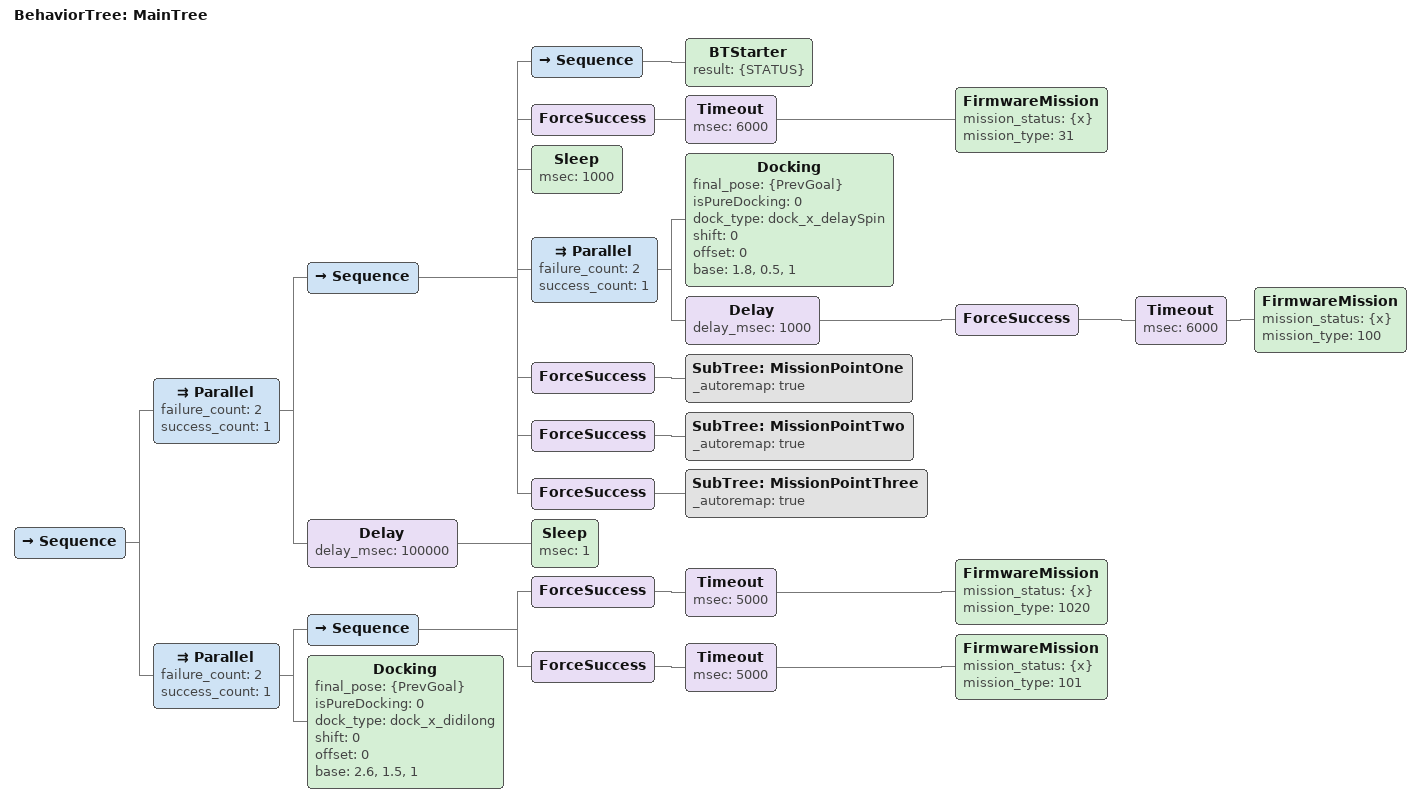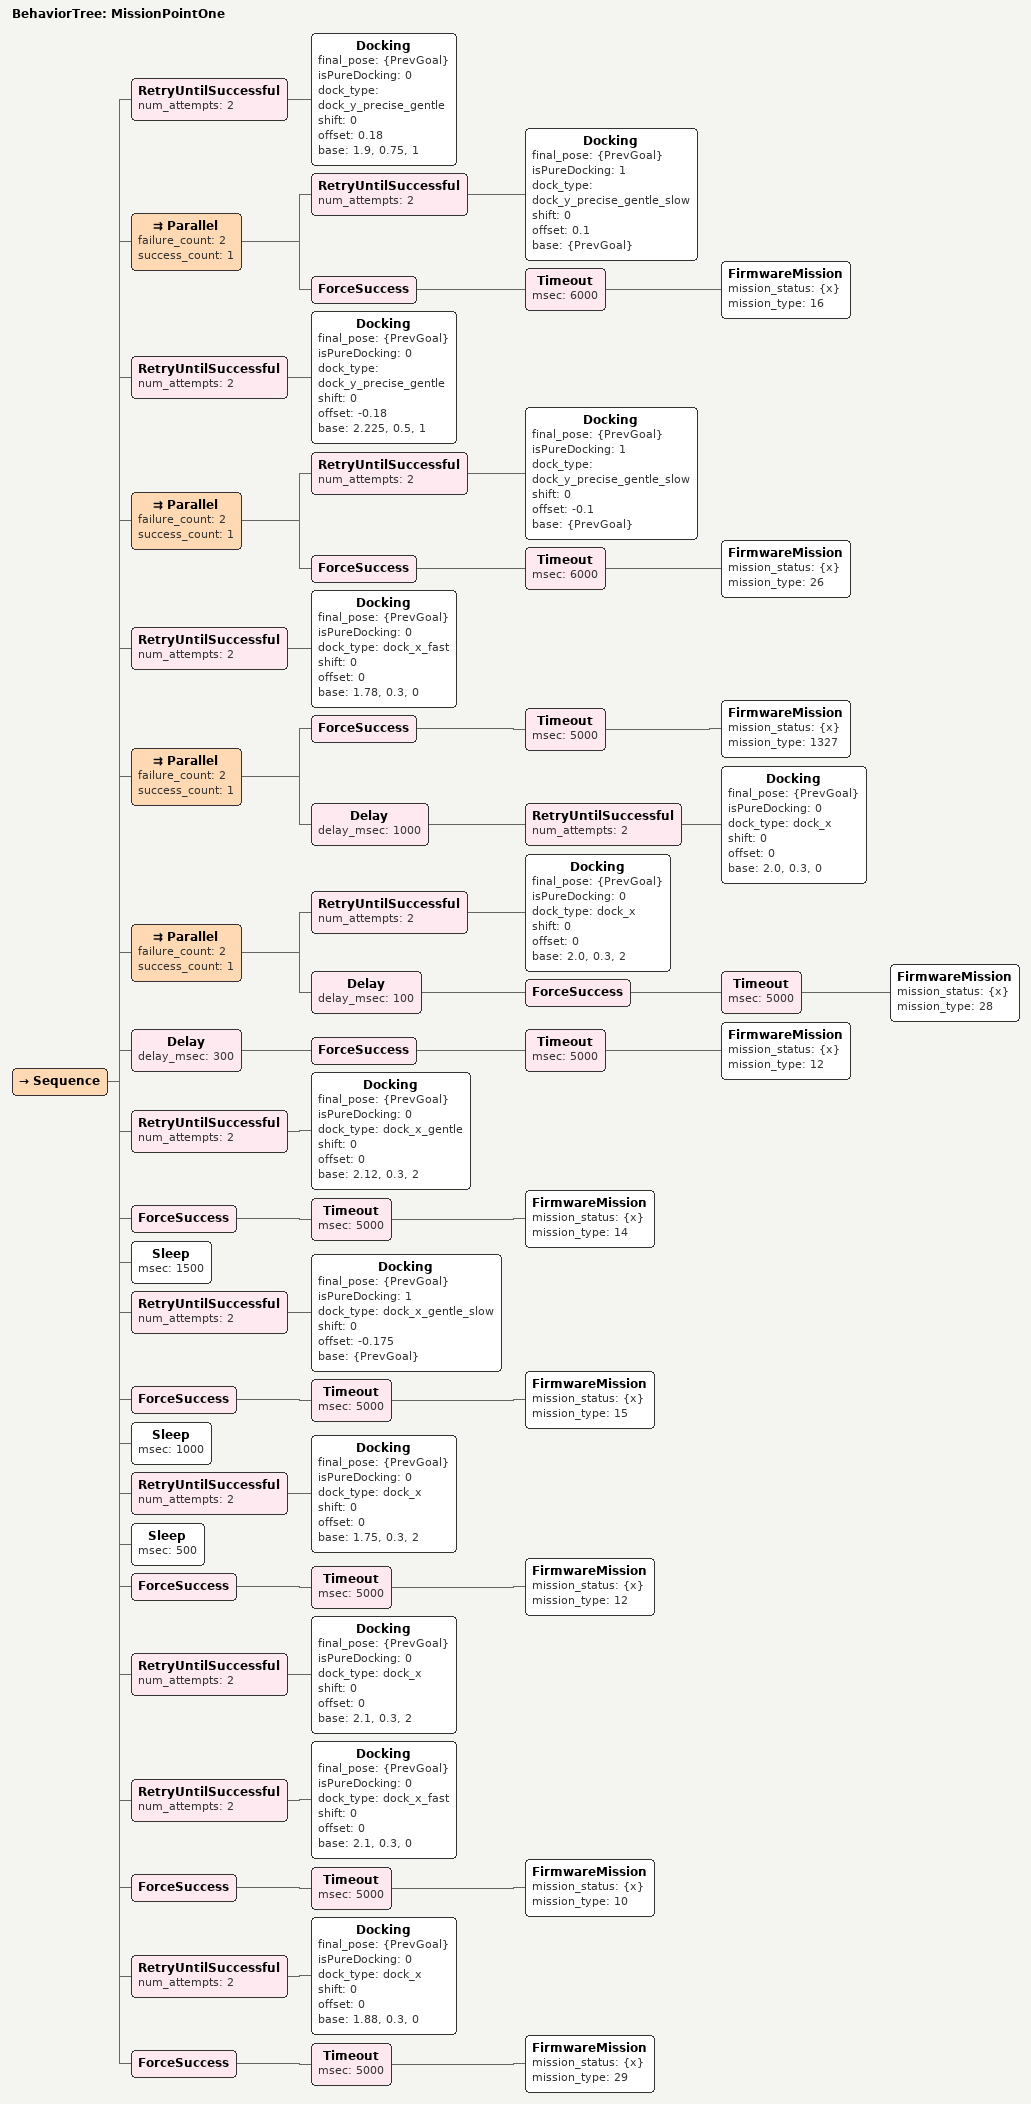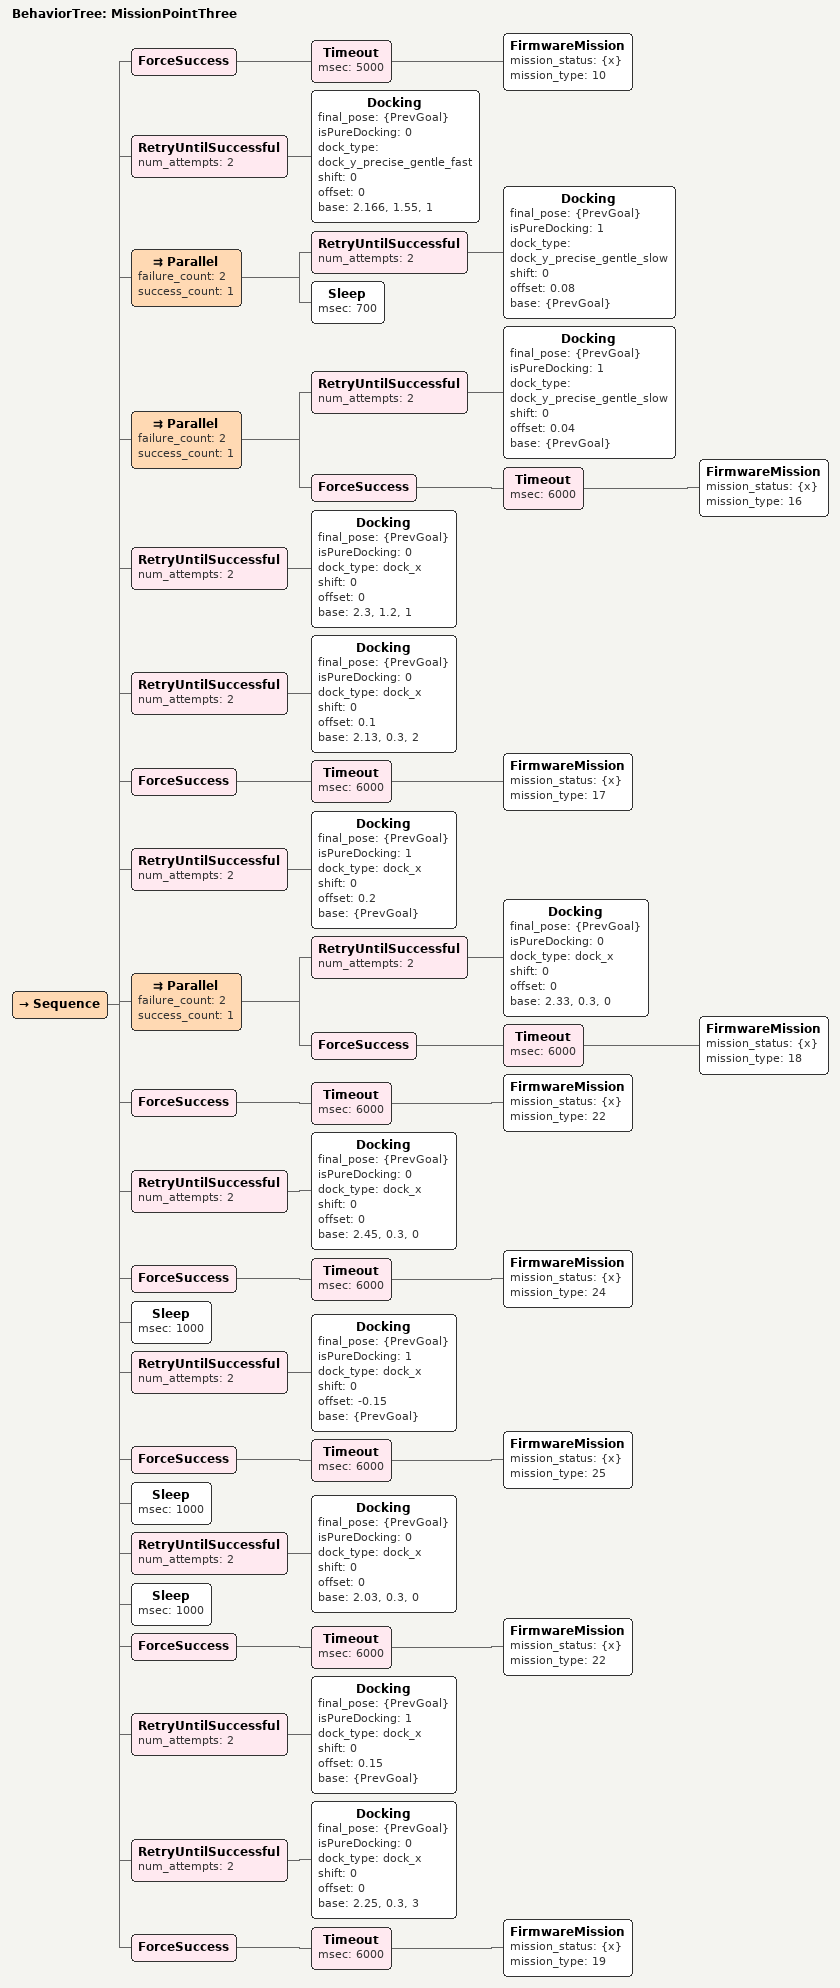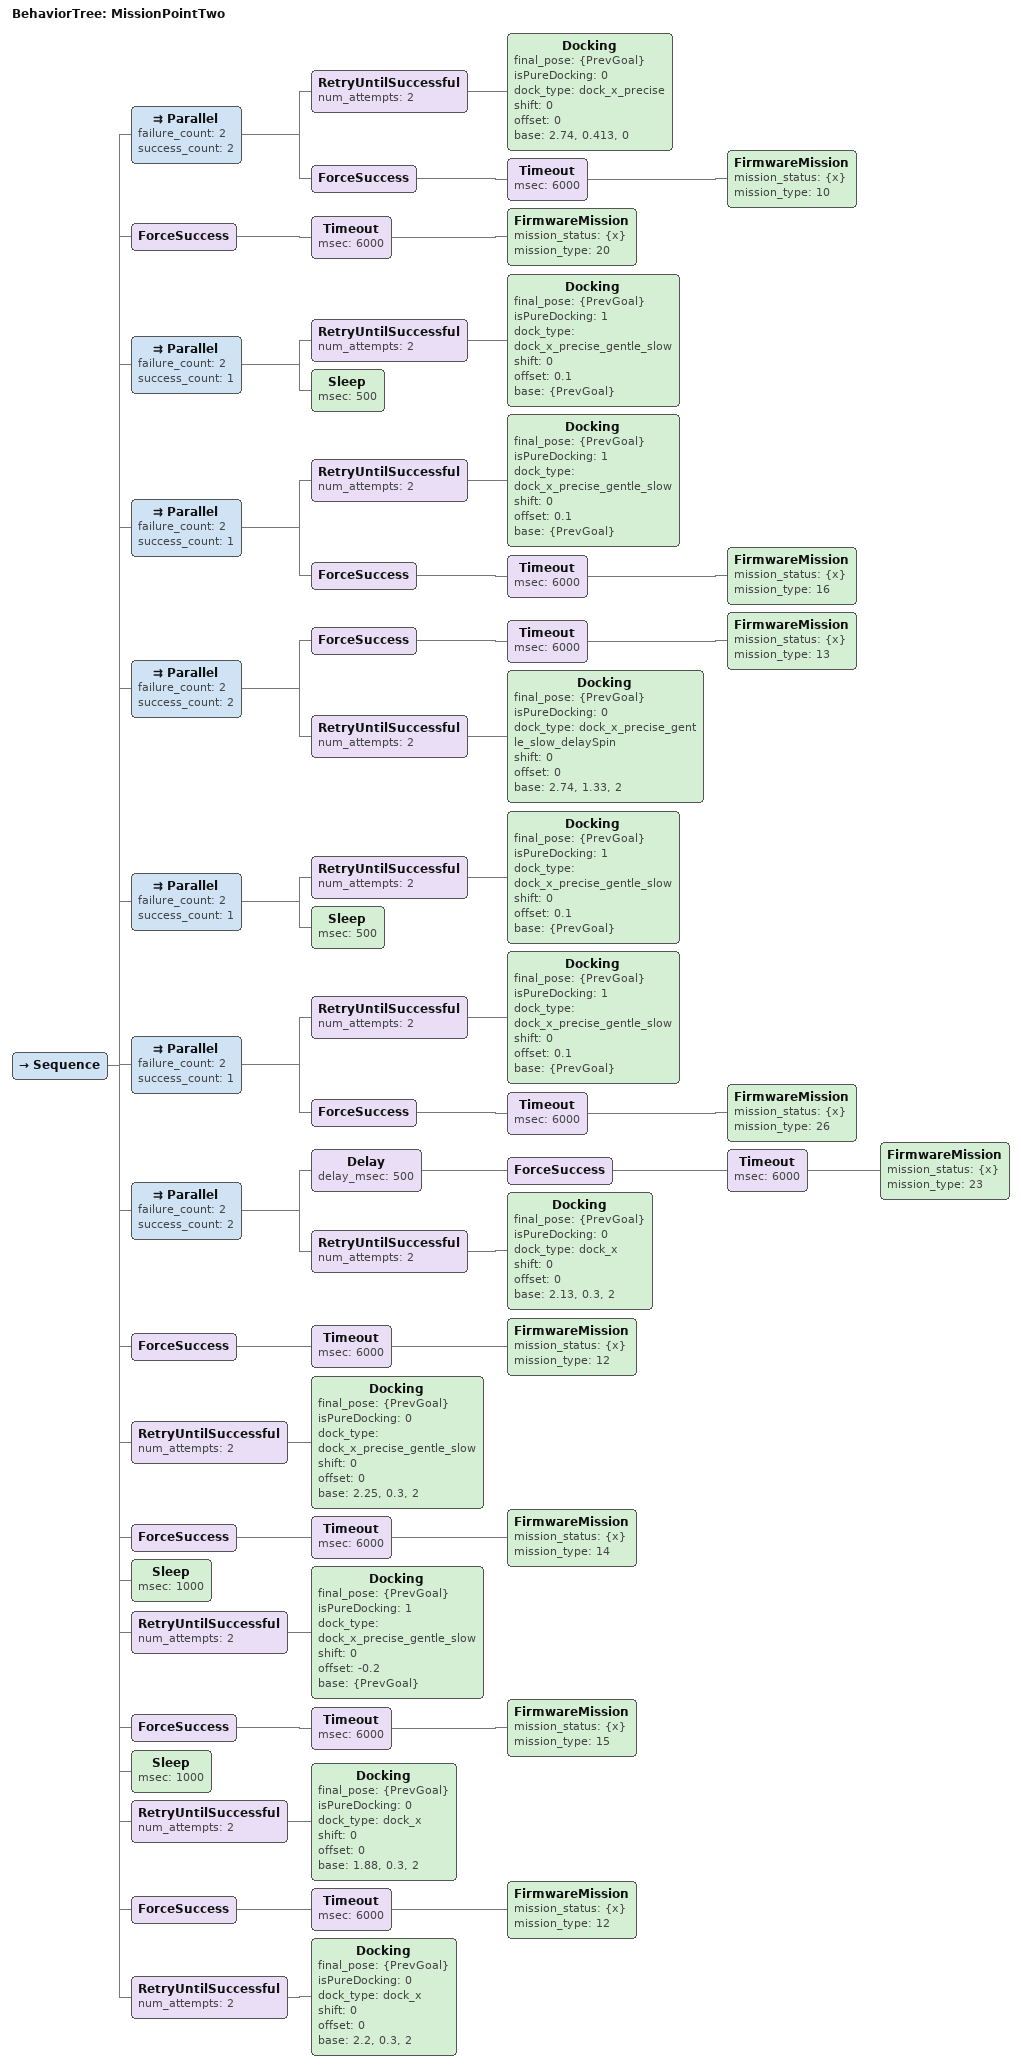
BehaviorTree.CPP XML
<?xml version="1.0" encoding="UTF-8"?>
<root BTCPP_format="4">
  <BehaviorTree ID="MainTree">
    <Sequence>
      <Parallel failure_count="2"
                success_count="1">
        <Sequence>
          <Sequence>
            <BTStarter result="{STATUS}"/>
          </Sequence>
          <ForceSuccess>
            <Timeout msec="6000">
              <FirmwareMission mission_status="{x}"
                               mission_type="31"/>
            </Timeout>
          </ForceSuccess>
          <Sleep msec="1000"/>
          <Parallel failure_count="2"
                    success_count="1">
            <Docking final_pose="{PrevGoal}"
                     isPureDocking="0"
                     dock_type="dock_x_delaySpin"
                     shift="0"
                     offset="0"
                     base="1.8, 0.5, 1"/>
            <Delay delay_msec="1000">
              <ForceSuccess>
                <Timeout msec="6000">
                  <FirmwareMission mission_status="{x}"
                                   mission_type="100"/>
                </Timeout>
              </ForceSuccess>
            </Delay>
          </Parallel>
          <ForceSuccess>
            <SubTree ID="MissionPointOne"
                     _autoremap="true"/>
          </ForceSuccess>
          <ForceSuccess>
            <SubTree ID="MissionPointTwo"
                     _autoremap="true"/>
          </ForceSuccess>
          <ForceSuccess>
            <SubTree ID="MissionPointThree"
                     _autoremap="true"/>
          </ForceSuccess>
        </Sequence>
        <Delay delay_msec="100000">
          <Sleep msec="1"/>
        </Delay>
      </Parallel>
      <Parallel failure_count="2"
                success_count="1">
        <Sequence>
          <ForceSuccess>
            <Timeout msec="5000">
              <FirmwareMission mission_status="{x}"
                               mission_type="1020"/>
            </Timeout>
          </ForceSuccess>
          <ForceSuccess>
            <Timeout msec="5000">
              <FirmwareMission mission_status="{x}"
                               mission_type="101"/>
            </Timeout>
          </ForceSuccess>
        </Sequence>
        <Docking final_pose="{PrevGoal}"
                 isPureDocking="0"
                 dock_type="dock_x_didilong"
                 shift="0"
                 offset="0"
                 base="2.6, 1.5, 1"/>
      </Parallel>
    </Sequence>
  </BehaviorTree>

  <BehaviorTree ID="MissionPointOne">
    <Sequence>
      <RetryUntilSuccessful num_attempts="2">
        <Docking final_pose="{PrevGoal}"
                 isPureDocking="0"
                 dock_type="dock_y_precise_gentle"
                 shift="0"
                 offset="0.18"
                 base="1.9, 0.75, 1"/>
      </RetryUntilSuccessful>
      <Parallel failure_count="2"
                success_count="1">
        <RetryUntilSuccessful num_attempts="2">
          <Docking final_pose="{PrevGoal}"
                   isPureDocking="1"
                   dock_type="dock_y_precise_gentle_slow"
                   shift="0"
                   offset="0.1"
                   base="{PrevGoal}"/>
        </RetryUntilSuccessful>
        <ForceSuccess>
          <Timeout msec="6000">
            <FirmwareMission mission_status="{x}"
                             mission_type="16"/>
          </Timeout>
        </ForceSuccess>
      </Parallel>
      <RetryUntilSuccessful num_attempts="2">
        <Docking final_pose="{PrevGoal}"
                 isPureDocking="0"
                 dock_type="dock_y_precise_gentle"
                 shift="0"
                 offset="-0.18"
                 base="2.225, 0.5, 1"/>
      </RetryUntilSuccessful>
      <Parallel failure_count="2"
                success_count="1">
        <RetryUntilSuccessful num_attempts="2">
          <Docking final_pose="{PrevGoal}"
                   isPureDocking="1"
                   dock_type="dock_y_precise_gentle_slow"
                   shift="0"
                   offset="-0.1"
                   base="{PrevGoal}"/>
        </RetryUntilSuccessful>
        <ForceSuccess>
          <Timeout msec="6000">
            <FirmwareMission mission_status="{x}"
                             mission_type="26"/>
          </Timeout>
        </ForceSuccess>
      </Parallel>
      <RetryUntilSuccessful num_attempts="2">
        <Docking final_pose="{PrevGoal}"
                 isPureDocking="0"
                 dock_type="dock_x_fast"
                 shift="0"
                 offset="0"
                 base="1.78, 0.3, 0"/>
      </RetryUntilSuccessful>
      <Parallel failure_count="2"
                success_count="1">
        <ForceSuccess>
          <Timeout msec="5000">
            <FirmwareMission mission_status="{x}"
                             mission_type="1327"/>
          </Timeout>
        </ForceSuccess>
        <Delay delay_msec="1000">
          <RetryUntilSuccessful num_attempts="2">
            <Docking final_pose="{PrevGoal}"
                     isPureDocking="0"
                     dock_type="dock_x"
                     shift="0"
                     offset="0"
                     base="2.0, 0.3, 0"/>
          </RetryUntilSuccessful>
        </Delay>
      </Parallel>
      <Parallel failure_count="2"
                success_count="1">
        <RetryUntilSuccessful num_attempts="2">
          <Docking final_pose="{PrevGoal}"
                   isPureDocking="0"
                   dock_type="dock_x"
                   shift="0"
                   offset="0"
                   base="2.0, 0.3, 2"/>
        </RetryUntilSuccessful>
        <Delay delay_msec="100">
          <ForceSuccess>
            <Timeout msec="5000">
              <FirmwareMission mission_status="{x}"
                               mission_type="28"/>
            </Timeout>
          </ForceSuccess>
        </Delay>
      </Parallel>
      <Delay delay_msec="300">
        <ForceSuccess>
          <Timeout msec="5000">
            <FirmwareMission mission_status="{x}"
                             mission_type="12"/>
          </Timeout>
        </ForceSuccess>
      </Delay>
      <RetryUntilSuccessful num_attempts="2">
        <Docking final_pose="{PrevGoal}"
                 isPureDocking="0"
                 dock_type="dock_x_gentle"
                 shift="0"
                 offset="0"
                 base="2.12, 0.3, 2"/>
      </RetryUntilSuccessful>
      <ForceSuccess>
        <Timeout msec="5000">
          <FirmwareMission mission_status="{x}"
                           mission_type="14"/>
        </Timeout>
      </ForceSuccess>
      <Sleep msec="1500"/>
      <RetryUntilSuccessful num_attempts="2">
        <Docking final_pose="{PrevGoal}"
                 isPureDocking="1"
                 dock_type="dock_x_gentle_slow"
                 shift="0"
                 offset="-0.175"
                 base="{PrevGoal}"/>
      </RetryUntilSuccessful>
      <ForceSuccess>
        <Timeout msec="5000">
          <FirmwareMission mission_status="{x}"
                           mission_type="15"/>
        </Timeout>
      </ForceSuccess>
      <Sleep msec="1000"/>
      <RetryUntilSuccessful num_attempts="2">
        <Docking final_pose="{PrevGoal}"
                 isPureDocking="0"
                 dock_type="dock_x"
                 shift="0"
                 offset="0"
                 base="1.75, 0.3, 2"/>
      </RetryUntilSuccessful>
      <Sleep msec="500"/>
      <ForceSuccess>
        <Timeout msec="5000">
          <FirmwareMission mission_status="{x}"
                           mission_type="12"/>
        </Timeout>
      </ForceSuccess>
      <RetryUntilSuccessful num_attempts="2">
        <Docking final_pose="{PrevGoal}"
                 isPureDocking="0"
                 dock_type="dock_x"
                 shift="0"
                 offset="0"
                 base="2.1, 0.3, 2"/>
      </RetryUntilSuccessful>
      <RetryUntilSuccessful num_attempts="2">
        <Docking final_pose="{PrevGoal}"
                 isPureDocking="0"
                 dock_type="dock_x_fast"
                 shift="0"
                 offset="0"
                 base="2.1, 0.3, 0"/>
      </RetryUntilSuccessful>
      <ForceSuccess>
        <Timeout msec="5000">
          <FirmwareMission mission_status="{x}"
                           mission_type="10"/>
        </Timeout>
      </ForceSuccess>
      <RetryUntilSuccessful num_attempts="2">
        <Docking final_pose="{PrevGoal}"
                 isPureDocking="0"
                 dock_type="dock_x"
                 shift="0"
                 offset="0"
                 base="1.88, 0.3, 0"/>
      </RetryUntilSuccessful>
      <ForceSuccess>
        <Timeout msec="5000">
          <FirmwareMission mission_status="{x}"
                           mission_type="29"/>
        </Timeout>
      </ForceSuccess>
    </Sequence>
  </BehaviorTree>

  <BehaviorTree ID="MissionPointThree">
    <Sequence>
      <ForceSuccess>
        <Timeout msec="5000">
          <FirmwareMission mission_status="{x}"
                           mission_type="10"/>
        </Timeout>
      </ForceSuccess>
      <RetryUntilSuccessful num_attempts="2">
        <Docking final_pose="{PrevGoal}"
                 isPureDocking="0"
                 dock_type="dock_y_precise_gentle_fast"
                 shift="0"
                 offset="0"
                 base="2.166, 1.55, 1"/>
      </RetryUntilSuccessful>
      <Parallel failure_count="2"
                success_count="1">
        <RetryUntilSuccessful num_attempts="2">
          <Docking final_pose="{PrevGoal}"
                   isPureDocking="1"
                   dock_type="dock_y_precise_gentle_slow"
                   shift="0"
                   offset="0.08"
                   base="{PrevGoal}"/>
        </RetryUntilSuccessful>
        <Sleep msec="700"/>
      </Parallel>
      <Parallel failure_count="2"
                success_count="1">
        <RetryUntilSuccessful num_attempts="2">
          <Docking final_pose="{PrevGoal}"
                   isPureDocking="1"
                   dock_type="dock_y_precise_gentle_slow"
                   shift="0"
                   offset="0.04"
                   base="{PrevGoal}"/>
        </RetryUntilSuccessful>
        <ForceSuccess>
          <Timeout msec="6000">
            <FirmwareMission mission_status="{x}"
                             mission_type="16"/>
          </Timeout>
        </ForceSuccess>
      </Parallel>
      <RetryUntilSuccessful num_attempts="2">
        <Docking final_pose="{PrevGoal}"
                 isPureDocking="0"
                 dock_type="dock_x"
                 shift="0"
                 offset="0"
                 base="2.3, 1.2, 1"/>
      </RetryUntilSuccessful>
      <RetryUntilSuccessful num_attempts="2">
        <Docking final_pose="{PrevGoal}"
                 isPureDocking="0"
                 dock_type="dock_x"
                 shift="0"
                 offset="0.1"
                 base="2.13, 0.3, 2"/>
      </RetryUntilSuccessful>
      <ForceSuccess>
        <Timeout msec="6000">
          <FirmwareMission mission_status="{x}"
                           mission_type="17"/>
        </Timeout>
      </ForceSuccess>
      <RetryUntilSuccessful num_attempts="2">
        <Docking final_pose="{PrevGoal}"
                 isPureDocking="1"
                 dock_type="dock_x"
                 shift="0"
                 offset="0.2"
                 base="{PrevGoal}"/>
      </RetryUntilSuccessful>
      <Parallel failure_count="2"
                success_count="1">
        <RetryUntilSuccessful num_attempts="2">
          <Docking final_pose="{PrevGoal}"
                   isPureDocking="0"
                   dock_type="dock_x"
                   shift="0"
                   offset="0"
                   base="2.33, 0.3, 0"/>
        </RetryUntilSuccessful>
        <ForceSuccess>
          <Timeout msec="6000">
            <FirmwareMission mission_status="{x}"
                             mission_type="18"/>
          </Timeout>
        </ForceSuccess>
      </Parallel>
      <ForceSuccess>
        <Timeout msec="6000">
          <FirmwareMission mission_status="{x}"
                           mission_type="22"/>
        </Timeout>
      </ForceSuccess>
      <RetryUntilSuccessful num_attempts="2">
        <Docking final_pose="{PrevGoal}"
                 isPureDocking="0"
                 dock_type="dock_x"
                 shift="0"
                 offset="0"
                 base="2.45, 0.3, 0"/>
      </RetryUntilSuccessful>
      <ForceSuccess>
        <Timeout msec="6000">
          <FirmwareMission mission_status="{x}"
                           mission_type="24"/>
        </Timeout>
      </ForceSuccess>
      <Sleep msec="1000"/>
      <RetryUntilSuccessful num_attempts="2">
        <Docking final_pose="{PrevGoal}"
                 isPureDocking="1"
                 dock_type="dock_x"
                 shift="0"
                 offset="-0.15"
                 base="{PrevGoal}"/>
      </RetryUntilSuccessful>
      <ForceSuccess>
        <Timeout msec="6000">
          <FirmwareMission mission_status="{x}"
                           mission_type="25"/>
        </Timeout>
      </ForceSuccess>
      <Sleep msec="1000"/>
      <RetryUntilSuccessful num_attempts="2">
        <Docking final_pose="{PrevGoal}"
                 isPureDocking="0"
                 dock_type="dock_x"
                 shift="0"
                 offset="0"
                 base="2.03, 0.3, 0"/>
      </RetryUntilSuccessful>
      <Sleep msec="1000"/>
      <ForceSuccess>
        <Timeout msec="6000">
          <FirmwareMission mission_status="{x}"
                           mission_type="22"/>
        </Timeout>
      </ForceSuccess>
      <RetryUntilSuccessful num_attempts="2">
        <Docking final_pose="{PrevGoal}"
                 isPureDocking="1"
                 dock_type="dock_x"
                 shift="0"
                 offset="0.15"
                 base="{PrevGoal}"/>
      </RetryUntilSuccessful>
      <RetryUntilSuccessful num_attempts="2">
        <Docking final_pose="{PrevGoal}"
                 isPureDocking="0"
                 dock_type="dock_x"
                 shift="0"
                 offset="0"
                 base="2.25, 0.3, 3"/>
      </RetryUntilSuccessful>
      <ForceSuccess>
        <Timeout msec="6000">
          <FirmwareMission mission_status="{x}"
                           mission_type="19"/>
        </Timeout>
      </ForceSuccess>
    </Sequence>
  </BehaviorTree>

  <BehaviorTree ID="MissionPointTwo">
    <Sequence>
      <Parallel failure_count="2"
                success_count="2">
        <RetryUntilSuccessful num_attempts="2">
          <Docking final_pose="{PrevGoal}"
                   isPureDocking="0"
                   dock_type="dock_x_precise"
                   shift="0"
                   offset="0"
                   base="2.74, 0.413, 0"/>
        </RetryUntilSuccessful>
        <ForceSuccess>
          <Timeout msec="6000">
            <FirmwareMission mission_status="{x}"
                             mission_type="10"/>
          </Timeout>
        </ForceSuccess>
      </Parallel>
      <ForceSuccess>
        <Timeout msec="6000">
          <FirmwareMission mission_status="{x}"
                           mission_type="20"/>
        </Timeout>
      </ForceSuccess>
      <Parallel failure_count="2"
                success_count="1">
        <RetryUntilSuccessful num_attempts="2">
          <Docking final_pose="{PrevGoal}"
                   isPureDocking="1"
                   dock_type="dock_x_precise_gentle_slow"
                   shift="0"
                   offset="0.1"
                   base="{PrevGoal}"/>
        </RetryUntilSuccessful>
        <Sleep msec="500"/>
      </Parallel>
      <Parallel failure_count="2"
                success_count="1">
        <RetryUntilSuccessful num_attempts="2">
          <Docking final_pose="{PrevGoal}"
                   isPureDocking="1"
                   dock_type="dock_x_precise_gentle_slow"
                   shift="0"
                   offset="0.1"
                   base="{PrevGoal}"/>
        </RetryUntilSuccessful>
        <ForceSuccess>
          <Timeout msec="6000">
            <FirmwareMission mission_status="{x}"
                             mission_type="16"/>
          </Timeout>
        </ForceSuccess>
      </Parallel>
      <Parallel failure_count="2"
                success_count="2">
        <ForceSuccess>
          <Timeout msec="6000">
            <FirmwareMission mission_status="{x}"
                             mission_type="13"/>
          </Timeout>
        </ForceSuccess>
        <RetryUntilSuccessful num_attempts="2">
          <Docking final_pose="{PrevGoal}"
                   isPureDocking="0"
                   dock_type="dock_x_precise_gentle_slow_delaySpin"
                   shift="0"
                   offset="0"
                   base="2.74, 1.33, 2"/>
        </RetryUntilSuccessful>
      </Parallel>
      <Parallel failure_count="2"
                success_count="1">
        <RetryUntilSuccessful num_attempts="2">
          <Docking final_pose="{PrevGoal}"
                   isPureDocking="1"
                   dock_type="dock_x_precise_gentle_slow"
                   shift="0"
                   offset="0.1"
                   base="{PrevGoal}"/>
        </RetryUntilSuccessful>
        <Sleep msec="500"/>
      </Parallel>
      <Parallel failure_count="2"
                success_count="1">
        <RetryUntilSuccessful num_attempts="2">
          <Docking final_pose="{PrevGoal}"
                   isPureDocking="1"
                   dock_type="dock_x_precise_gentle_slow"
                   shift="0"
                   offset="0.1"
                   base="{PrevGoal}"/>
        </RetryUntilSuccessful>
        <ForceSuccess>
          <Timeout msec="6000">
            <FirmwareMission mission_status="{x}"
                             mission_type="26"/>
          </Timeout>
        </ForceSuccess>
      </Parallel>
      <Parallel failure_count="2"
                success_count="2">
        <Delay delay_msec="500">
          <ForceSuccess>
            <Timeout msec="6000">
              <FirmwareMission mission_status="{x}"
                               mission_type="23"/>
            </Timeout>
          </ForceSuccess>
        </Delay>
        <RetryUntilSuccessful num_attempts="2">
          <Docking final_pose="{PrevGoal}"
                   isPureDocking="0"
                   dock_type="dock_x"
                   shift="0"
                   offset="0"
                   base="2.13, 0.3, 2"/>
        </RetryUntilSuccessful>
      </Parallel>
      <ForceSuccess>
        <Timeout msec="6000">
          <FirmwareMission mission_status="{x}"
                           mission_type="12"/>
        </Timeout>
      </ForceSuccess>
      <RetryUntilSuccessful num_attempts="2">
        <Docking final_pose="{PrevGoal}"
                 isPureDocking="0"
                 dock_type="dock_x_precise_gentle_slow"
                 shift="0"
                 offset="0"
                 base="2.25, 0.3, 2"/>
      </RetryUntilSuccessful>
      <ForceSuccess>
        <Timeout msec="6000">
          <FirmwareMission mission_status="{x}"
                           mission_type="14"/>
        </Timeout>
      </ForceSuccess>
      <Sleep msec="1000"/>
      <RetryUntilSuccessful num_attempts="2">
        <Docking final_pose="{PrevGoal}"
                 isPureDocking="1"
                 dock_type="dock_x_precise_gentle_slow"
                 shift="0"
                 offset="-0.2"
                 base="{PrevGoal}"/>
      </RetryUntilSuccessful>
      <ForceSuccess>
        <Timeout msec="6000">
          <FirmwareMission mission_status="{x}"
                           mission_type="15"/>
        </Timeout>
      </ForceSuccess>
      <Sleep msec="1000"/>
      <RetryUntilSuccessful num_attempts="2">
        <Docking final_pose="{PrevGoal}"
                 isPureDocking="0"
                 dock_type="dock_x"
                 shift="0"
                 offset="0"
                 base="1.88, 0.3, 2"/>
      </RetryUntilSuccessful>
      <ForceSuccess>
        <Timeout msec="6000">
          <FirmwareMission mission_status="{x}"
                           mission_type="12"/>
        </Timeout>
      </ForceSuccess>
      <RetryUntilSuccessful num_attempts="2">
        <Docking final_pose="{PrevGoal}"
                 isPureDocking="0"
                 dock_type="dock_x"
                 shift="0"
                 offset="0"
                 base="2.2, 0.3, 2"/>
      </RetryUntilSuccessful>
    </Sequence>
  </BehaviorTree>

</root>
